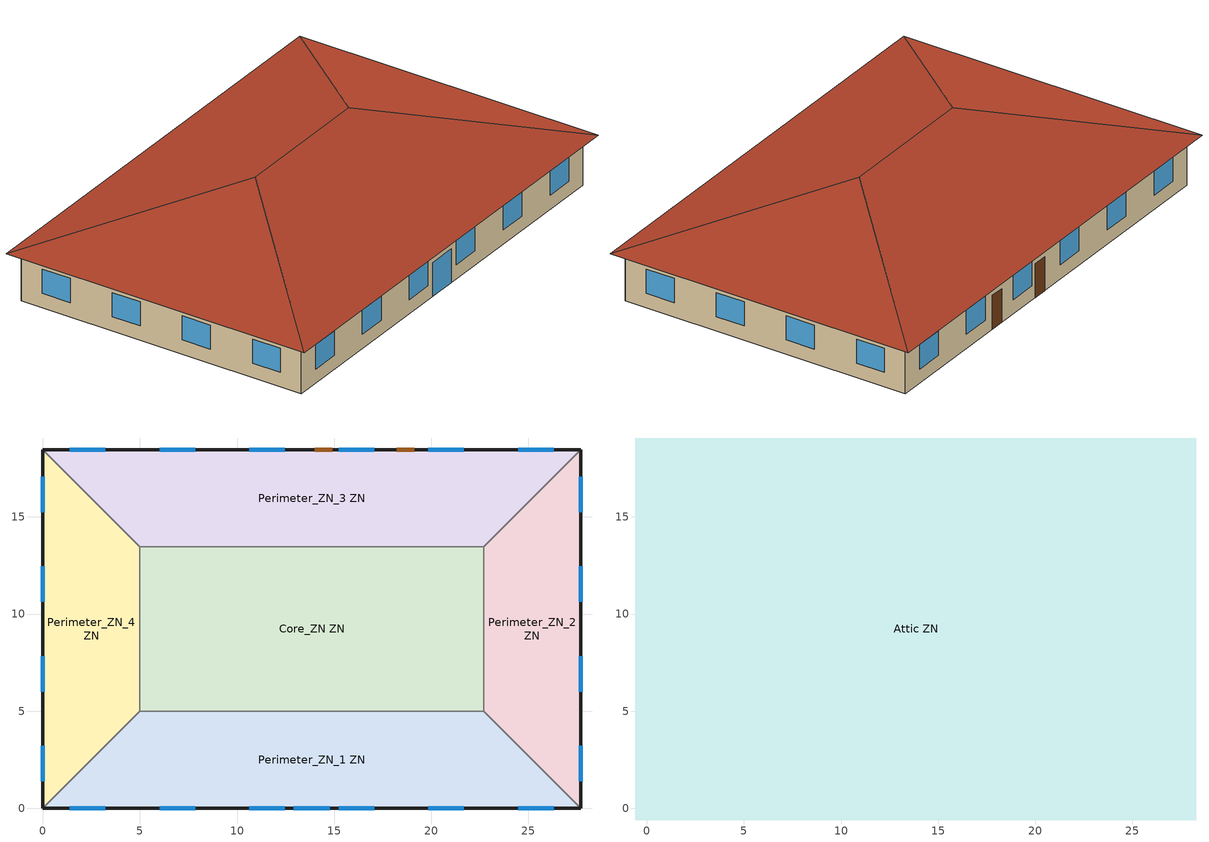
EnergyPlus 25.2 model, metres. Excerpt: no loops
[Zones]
Core_ZN ZN
 floor ground (Foundation F 1.26W/m*K Perim 0.0m Area 149.66m2): 22.69,13.46 22.69,5 5,5 5,13.46 z0
 wall to Perimeter_ZN_2 ZN (Typical Interior Wall): 22.69,5 22.69,13.46 z0:3.05
 wall to Perimeter_ZN_3 ZN (Typical Interior Wall): 22.69,13.46 5,13.46 z0:3.05
 wall to Perimeter_ZN_1 ZN (Typical Interior Wall): 5,5 22.69,5 z0:3.05
 wall to Perimeter_ZN_4 ZN (Typical Interior Wall): 5,13.46 5,5 z0:3.05
Perimeter_ZN_1 ZN
 floor ground (Foundation F 1.26W/m*K Perim 27.69m Area 113.45m2): 22.69,5 27.69,0 0,0 5,5 z0
 wall outside (Typical Insulated Wood Framed Exterior Wall R-11.24): 0,0 27.69,0 z0:3.05
 wall to Perimeter_ZN_2 ZN (Typical Interior Wall): 27.69,0 22.69,5 z0:3.05
 wall to Perimeter_ZN_4 ZN (Typical Interior Wall): 5,5 0,0 z0:3.05
 window (U 0.9 SHGC 0.25 Simple Glazing): 12.93,0 14.76,0 z0:2.13
 window (U 0.65 SHGC 0.25 Simple Glazing): 1.39,0 3.22,0 / 6.01,0 7.84,0 / 10.62,0 12.45,0 / 15.24,0 17.07,0 / 19.85,0 21.68,0 / 24.47,0 26.3,0 z0.9:2.42
Perimeter_ZN_2 ZN
 floor ground (Foundation F 1.26W/m*K Perim 18.46m Area 67.3m2): 27.69,18.46 27.69,0 22.69,5 22.69,13.46 z0
 wall outside (Typical Insulated Wood Framed Exterior Wall R-11.24): 27.69,0 27.69,18.46 z0:3.05
 wall to Perimeter_ZN_3 ZN (Typical Interior Wall): 27.69,18.46 22.69,13.46 z0:3.05
 window (U 0.65 SHGC 0.25 Simple Glazing): 27.69,1.39 27.69,3.22 / 27.69,6.01 27.69,7.84 / 27.69,10.62 27.69,12.45 / 27.69,15.24 27.69,17.07 z0.9:2.42
Perimeter_ZN_3 ZN
 floor ground (Foundation F 1.26W/m*K Perim 27.69m Area 113.45m2): 27.69,18.46 22.69,13.46 5,13.46 0,18.46 z0
 wall outside (Typical Insulated Wood Framed Exterior Wall R-11.24): 27.69,18.46 0,18.46 z0:3.05
 wall to Perimeter_ZN_4 ZN (Typical Interior Wall): 0,18.46 5,13.46 z0:3.05
 window (U 0.65 SHGC 0.25 Simple Glazing): 26.3,18.46 24.47,18.46 / 21.68,18.46 19.85,18.46 / 17.07,18.46 15.24,18.46 / 12.45,18.46 10.62,18.46 / 7.84,18.46 6.01,18.46 / 3.22,18.46 1.39,18.46 z0.9:2.42
 door (Typical Insulated Metal Door R-1.43): 14.91,18.46 14,18.46 / 19.13,18.46 18.22,18.46 z0:2.13
Perimeter_ZN_4 ZN
 floor ground (Foundation F 1.26W/m*K Perim 18.46m Area 67.3m2): 0,18.46 5,13.46 5,5 0,0 z0
 wall outside (Typical Insulated Wood Framed Exterior Wall R-11.24): 0,18.46 0,0 z0:3.05
 window (U 0.65 SHGC 0.25 Simple Glazing): 0,17.07 0,15.24 / 0,12.45 0,10.62 / 0,7.84 0,6.01 / 0,3.22 0,1.39 z0.9:2.42
Attic ZN
 floor outside (Typical Attic Soffit): 28.29,19.06 28.29,-0.6 27.69,0 27.69,18.46 z3.05; 28.29,19.06 27.69,18.46 0,18.46 -0.6,19.06 z3.05; 27.69,0 28.29,-0.6 -0.6,-0.6 0,0 z3.05; -0.6,19.06 0,18.46 0,0 -0.6,-0.6 z3.05
 floor to Core_ZN ZN (Typical Wood Joist Attic Floor R-37.04 1): 22.69,13.46 22.69,5 5,5 5,13.46 z3.05
 floor to Perimeter_ZN_2 ZN (Typical Wood Joist Attic Floor R-37.04 1): 27.69,18.46 27.69,0 22.69,5 22.69,13.46 z3.05
 floor to Perimeter_ZN_3 ZN (Typical Wood Joist Attic Floor R-37.04 1): 27.69,18.46 22.69,13.46 5,13.46 0,18.46 z3.05
 floor to Perimeter_ZN_1 ZN (Typical Wood Joist Attic Floor R-37.04 1): 22.69,5 27.69,0 0,0 5,5 z3.05
 floor to Perimeter_ZN_4 ZN (Typical Wood Joist Attic Floor R-37.04 1): 0,18.46 5,13.46 5,5 0,0 z3.05
 roof outside (Typical Uninsulated Wood Joist Attic Roof): 18.46,9.23,6.33 28.29,-0.6,3.05 28.29,19.06,3.05; 18.46,9.23,6.33 28.29,19.06,3.05 -0.6,19.06,3.05 9.23,9.23,6.33; 9.23,9.23,6.33 -0.6,-0.6,3.05 28.29,-0.6,3.05 18.46,9.23,6.33; 9.23,9.23,6.33 -0.6,19.06,3.05 -0.6,-0.6,3.05
[Building]
-SmallOffice-ASHRAE 169-2013-3B created: 2026-03-24 16:08:17 -0600: North Axis {deg}=0; Terrain=City; Loads Convergence Tolerance Value {W}=0.04; Temperature Convergence Tolerance Value {deltaC}=0.2; Solar Distribution=FullInteriorAndExterior; Maximum Number of Warmup Days=25; Minimum Number of Warmup Days=6
[Site:Location]
El Paso International Ap  Ut_TX_USA: Latitude {deg}=31.77; Longitude {deg}=-106.5; Time Zone {hr}=-7; Elevation {m}=1186
[Site:GroundTemperature:Deep]
17.4, 15, 13.6, 13.1, 14, 15.9, 18.4, 20.8, 22.4, 22.8, 21.8, 19.9
[Site:GroundTemperature:FCfactorMethod]
January Ground Temperature {C}=18.3; February Ground Temperature {C}=11.2; March Ground Temperature {C}=6.8; April Ground Temperature {C}=8.1; May Ground Temperature {C}=10.3; June Ground Temperature {C}=12.5; July Ground Temperature {C}=19.2; August Ground Temperature {C}=23.8; September Ground Temperature {C}=27.9; October Ground Temperature {C}=27.5; November Ground Temperature {C}=26.3; December Ground Temperature {C}=23.4
[Site:GroundTemperature:Shallow]
12.6, 9.3, 8.4, 9.2, 13.6, 18.5, 23.1, 26.5, 27.5, 25.9, 22.1, 17.3
[Site:WaterMainsTemperature]
Calculation Method=Correlation; Annual Average Outdoor Air Temperature {C}=17.9417; Maximum Difference In Monthly Average Outdoor Air Temperatures {deltaC}=21.1; Temperature Multiplier=1; Temperature Offset {deltaC}=0
[SizingPeriod:DesignDay] Day of Month=21; Dry-Bulb Temperature Range Modifier Type=DefaultMultipliers; Humidity Condition Type=Wetbulb; Barometric Pressure {Pa}=87865; Rain Indicator=No; Snow Indicator=No; Daylight Saving Time Indicator=No; Begin Environment Reset Mode=FullResetAtBeginEnvironment
Name | Month | Day Type | Maximum Dry-Bulb Temperature {C} | Daily Dry-Bulb Temperature Range {deltaC} | Wetbulb or DewPoint at Maximum Dry-Bulb {C} | Wind Speed {m/s} | Wind Direction {deg} | Solar Model Indicator | ASHRAE Clear Sky Optical Depth for Beam Irradiance (taub) | ASHRAE Clear Sky Optical Depth for Diffuse Irradiance (taud) | Sky Clearness
El Paso International Ap  Ut Ann Clg .4% Condns DB=>MWB | 7 | SummerDesignDay | 38.1 | 13 | 18.1 | 3.9 | 280 | ASHRAETau | 0.605 | 1.547
El Paso International Ap  Ut Ann Clg .4% Condns WB=>MDB | 7 | SummerDesignDay | 30.1 | 13 | 21.3 | 3.9 | 280 | ASHRAETau | 0.605 | 1.547
El Paso International Ap  Ut Ann Htg 99.6% Condns DB | 12 | WinterDesignDay | -5.2 | 0 | -5.2 | 2.2 | 20 | ASHRAEClearSky |  |  | 0
[Material] Thermal Absorptance=0.9; Solar Absorptance=0.7
Name | Roughness | Thickness {m} | Conductivity {W/m-K} | Density {kg/m3} | Specific Heat {J/kg-K} | Visible Absorptance
25mm Stucco | Smooth | 0.0254 | 0.72 | 1856 | 840 | 0.7
5/8 in. Gypsum Board | MediumSmooth | 0.0159 | 0.16 | 800 | 1090 | 0.7
5/8 in. Plywood | Smooth | 0.0159 | 0.12 | 544 | 1210 | 0.7
Asphalt Shingles | VeryRough | 0.0032 | 0.04 | 1120 | 1260 | 0.7
F08 Metal surface | Smooth | 0.0008 | 45.28 | 7824 | 500 | 0.7
G01 13mm gypsum board | Smooth | 0.0127 | 0.16 | 800 | 1090 | 0.5
Std Wood 6inch | MediumSmooth | 0.15 | 0.12 | 540 | 1210 | 0.7
[Material:NoMass] Roughness=Smooth; Thermal Absorptance=0.9; Solar Absorptance=0.7; Visible Absorptance=0.7
Name | Thermal Resistance {m2-K/W}
Typical Insulation R-0.58 | 0.101875
Typical Insulation R-35.4 1 | 6.23479
Typical Insulation R-9.06 | 1.59504
[WindowMaterial:SimpleGlazingSystem] Solar Heat Gain Coefficient=0.25; Visible Transmittance=0.81
Name | U-Factor {W/m2-K}
U 0.65 SHGC 0.25 Simple Glazing | 3.69087
U 0.9 SHGC 0.25 Simple Glazing | 5.11044
[Construction]
InteriorFurnishings: Std Wood 6inch
Typical Attic Soffit: 5/8 in. Plywood
Typical Insulated Metal Door R-1.43: F08 Metal surface, Typical Insulation R-0.58
Typical Insulated Wood Framed Exterior Wall R-11.24: 25mm Stucco, 5/8 in. Gypsum Board, Typical Insulation R-9.06, 5/8 in. Gypsum Board
Typical Interior Wall: G01 13mm gypsum board, G01 13mm gypsum board
Typical Uninsulated Wood Joist Attic Roof: Asphalt Shingles, 5/8 in. Plywood
Typical Wood Joist Attic Floor R-37.04 1: 5/8 in. Gypsum Board, Typical Insulation R-35.4 1
U 0.65 SHGC 0.25 Simple Glazing: U 0.65 SHGC 0.25 Simple Glazing
U 0.9 SHGC 0.25 Simple Glazing: U 0.9 SHGC 0.25 Simple Glazing
[Construction:FfactorGroundFloor] F-Factor {W/m-K}=1.26344
Name | Area {m2} | PerimeterExposed {m}
Foundation F 1.26W/m*K Perim 0.0m Area 149.66m2 | 149.6574 | 0
Foundation F 1.26W/m*K Perim 18.46m Area 67.3m2 | 67.3 | 18.46
Foundation F 1.26W/m*K Perim 27.69m Area 113.45m2 | 113.45 | 27.69
[Zone] Multiplier=1
Name | Part of Total Floor Area
Attic ZN | No
Core_ZN ZN; Perimeter_ZN_1 ZN; Perimeter_ZN_2 ZN; Perimeter_ZN_3 ZN; Perimeter_ZN_4 ZN | Yes
[Space]
Name | Zone | Space Type
Attic | Attic ZN | Office Attic
Core_ZN | Core_ZN ZN | Office WholeBuilding - Sm Office
Perimeter_ZN_1 | Perimeter_ZN_1 ZN | Office WholeBuilding - Sm Office
Perimeter_ZN_2 | Perimeter_ZN_2 ZN | Office WholeBuilding - Sm Office
Perimeter_ZN_3 | Perimeter_ZN_3 ZN | Office WholeBuilding - Sm Office
Perimeter_ZN_4 | Perimeter_ZN_4 ZN | Office WholeBuilding - Sm Office
[SpaceList]
Office Attic: Attic
Office WholeBuilding - Sm Office: Perimeter_ZN_1, Perimeter_ZN_2, Perimeter_ZN_3, Perimeter_ZN_4, Core_ZN
[InternalMass] Construction=InteriorFurnishings
Name | Zone or ZoneList | Space or SpaceList | Surface Area {m2}
Attic Mass | Attic ZN | Attic | 1135.95
Core_ZN Mass | Core_ZN ZN | Core_ZN | 299.3148
Perimeter_ZN_1 Mass | Perimeter_ZN_1 ZN | Perimeter_ZN_1 | 226.9
Perimeter_ZN_2 Mass | Perimeter_ZN_2 ZN | Perimeter_ZN_2 | 134.6
Perimeter_ZN_3 Mass | Perimeter_ZN_3 ZN | Perimeter_ZN_3 | 226.9
Perimeter_ZN_4 Mass | Perimeter_ZN_4 ZN | Perimeter_ZN_4 | 134.6
[ZoneInfiltration:DesignFlowRate] Velocity Term Coefficient=0; Density Basis=Outdoor
Name | Zone or ZoneList or Space or SpaceList | Schedule | Design Flow Rate Calculation Method | Flow Rate per Exterior Surface Area {m3/s-m2} | Constant Term Coefficient | Temperature Term Coefficient | Velocity Squared Term Coefficient | Design Flow Rate {m3/s}
Attic HVAC Off Infiltration | Attic | Infiltration HVAC Off Schedule | Flow/ExteriorArea | 0.000570329 | 0 | 0.0179 | 0.1473
Attic HVAC On Infiltration | Attic | Infiltration HVAC On Schedule | Flow/ExteriorArea | 0.000570329 | 0.0209 | 0.0064 | 0.1297
attic Infiltration | Attic | Always On | Flow/Zone |  | 1 | 0 | 0 | 0.2001
entry door Infiltration | Perimeter_ZN_1 | OfficeSmall INFIL_Door_Opening_SCH_2013 | Flow/Zone |  | 1 | 0 | 0 | 0.0764554
Perimeter_ZN_1 HVAC Off Infiltration | Perimeter_ZN_1 | Infiltration HVAC Off Schedule | Flow/ExteriorArea | 0.000570329 | 0 | 0.0179 | 0.1473
Perimeter_ZN_1 HVAC On Infiltration | Perimeter_ZN_1 | Infiltration HVAC On Schedule | Flow/ExteriorArea | 0.000570329 | 0.0209 | 0.0064 | 0.1297
Perimeter_ZN_2 HVAC Off Infiltration | Perimeter_ZN_2 | Infiltration HVAC Off Schedule | Flow/ExteriorArea | 0.000570329 | 0 | 0.0179 | 0.1473
Perimeter_ZN_2 HVAC On Infiltration | Perimeter_ZN_2 | Infiltration HVAC On Schedule | Flow/ExteriorArea | 0.000570329 | 0.0209 | 0.0064 | 0.1297
Perimeter_ZN_3 HVAC Off Infiltration | Perimeter_ZN_3 | Infiltration HVAC Off Schedule | Flow/ExteriorArea | 0.000570329 | 0 | 0.0179 | 0.1473
Perimeter_ZN_3 HVAC On Infiltration | Perimeter_ZN_3 | Infiltration HVAC On Schedule | Flow/ExteriorArea | 0.000570329 | 0.0209 | 0.0064 | 0.1297
Perimeter_ZN_4 HVAC Off Infiltration | Perimeter_ZN_4 | Infiltration HVAC Off Schedule | Flow/ExteriorArea | 0.000570329 | 0 | 0.0179 | 0.1473
Perimeter_ZN_4 HVAC On Infiltration | Perimeter_ZN_4 | Infiltration HVAC On Schedule | Flow/ExteriorArea | 0.000570329 | 0.0209 | 0.0064 | 0.1297
[Lights]
Office WholeBuilding - Sm Office Lights: Zone or ZoneList or Space or SpaceList=Office WholeBuilding - Sm Office; Schedule=OfficeSmall BLDG_LIGHT_SCH_2010; Design Level Calculation Method=Watts/Area; Watts per Floor Area {W/m2}=9.68752; Return Air Fraction=0; Fraction Radiant=0.7; Fraction Visible=0.2; Fraction Replaceable=1
[People]
Office WholeBuilding - Sm Office People: Zone or ZoneList or Space or SpaceList=Office WholeBuilding - Sm Office; Number of People Schedule=OfficeSmall BLDG_OCC_SCH; Number of People Calculation Method=People/Area; People per Floor Area {person/m2}=0.0602779; Fraction Radiant=0.3; Activity Level Schedule=OfficeSmall ACTIVITY_SCH; Work Efficiency Schedule=Work Efficiency Schedule; Clothing Insulation Calculation Method=ClothingInsulationSchedule; Clothing Insulation Schedule=Clothing Schedule; Air Velocity Schedule=Air Velocity Schedule; Thermal Comfort Model 1 Type=AdaptiveASH55
[ElectricEquipment]
Office WholeBuilding - Sm Office Elec Equip: Zone or ZoneList or Space or SpaceList=Office WholeBuilding - Sm Office; Schedule=OfficeSmall BLDG_EQUIP_SCH_2010; Design Level Calculation Method=Watts/Area; Watts per Floor Area {W/m2}=6.78126; Fraction Latent=0; Fraction Radiant=0.5; Fraction Lost=0
[AvailabilityManager:NightCycle] Applicability Schedule=Always On Discrete; Fan Schedule=OfficeSmall HVACOperationSchd; Control Type=CycleOnAny; Thermostat Tolerance {deltaC}=1; Cycling Run Time Control Type=FixedRunTime; Cycling Run Time {s}=1800
Availability Manager Night Cycle 5; Availability Manager Night Cycle 1; Availability Manager Night Cycle 2; Availability Manager Night Cycle 3; Availability Manager Night Cycle 4
[Exterior:Lights] Control Option=AstronomicalClock
Name | Schedule | Design Level {W}
NonDimming Exterior Lights Def | OfficeSmall Exterior_lighting_schedule_a | 50.7
Occ Sensing Exterior Lights Def | OfficeSmall Exterior_lighting_schedule_b | 861.3
[Schedule:Day:Interval]
OfficeSmall BLDG_LIGHT_SCH_2010 Wknd Day: No, 24:00, 0.18
OfficeSmall BLDG_LIGHT_SCH_2010 Default|Wkdy Day; OfficeSmall BLDG_LIGHT_SCH_2010 Default: No, 05:00, 0.18, 06:00, 0.23, 07:00, 0.187059, 08:00, 0.341586, 12:00, 0.73197, 16:00, 0.65064, 17:00, 0.73197, 18:00, 0.496113, 20:00, 0.341586, 22:00, 0.260256, 23:00, 0.187059, 24:00, 0.18
OfficeSmall BLDG_LIGHT_SCH_2010 Summer Design Day; OfficeSmall BLDG_OCC_SCH Summer Design Day; Clothing Schedule Default Winter Clothes; OfficeSmall BLDG_EQUIP_SCH_2010 Summer Design Day; Always On Default: No, 24:00, 1
OfficeSmall BLDG_LIGHT_SCH_2010 Winter Design Day; OfficeSmall BLDG_OCC_SCH Default; OfficeSmall BLDG_OCC_SCH Winter Design Day; Work Efficiency Schedule Default; OfficeSmall BLDG_EQUIP_SCH_2010 Winter Design Day; OfficeSmall HVACOperationSchd Default; OfficeSmall HVACOperationSchd Winter Design Day; OfficeSmall INFIL_Door_Opening_SCH_2013 Default; OfficeSmall INFIL_Door_Opening_SCH_2013 Summer Design Day; OfficeSmall INFIL_Door_Opening_SCH_2013 Winter Design Day: No, 24:00, 0
OfficeSmall BLDG_OCC_SCH Wkdy Day: No, 06:00, 0, 07:00, 0.11, 08:00, 0.21, 12:00, 1, 13:00, 0.53, 17:00, 1, 18:00, 0.32, 22:00, 0.11, 23:00, 0.05, 24:00, 0
OfficeSmall ACTIVITY_SCH Default; OfficeSmall ACTIVITY_SCH Summer Design Day; OfficeSmall ACTIVITY_SCH Winter Design Day: No, 24:00, 120
Air Velocity Schedule Default: No, 24:00, 0.2
OfficeSmall BLDG_EQUIP_SCH_2010 Wknd Day: No, 24:00, 0.1703
OfficeSmall BLDG_EQUIP_SCH_2010 Default|Wkdy Day; OfficeSmall BLDG_EQUIP_SCH_2010 Default: No, 06:00, 0.42575, 08:00, 0.484677, 12:00, 0.969355, 13:00, 0.911194, 17:00, 0.969355, 18:00, 0.484677, 23:00, 0.193871, 24:00, 0.1703
OfficeSmall Exterior_lighting_schedule_a Default; OfficeSmall Exterior_lighting_schedule_a Summer Design Day; OfficeSmall Exterior_lighting_schedule_a Winter Design Day: No, 06:00, 0, 24:00, 1
OfficeSmall Exterior_lighting_schedule_b Default; OfficeSmall Exterior_lighting_schedule_b Summer Design Day; OfficeSmall Exterior_lighting_schedule_b Winter Design Day: No, 06:00, 0.7, 24:00, 1
OfficeSmall HVACOperationSchd SmrDsn|Wkdy Day; OfficeSmall HVACOperationSchd Summer Design Day: No, 06:00, 0, 19:00, 1, 24:00, 0
OfficeSmall INFIL_Door_Opening_SCH_2013 Wkdy Day: No, 06:00, 0, 07:00, 0.131, 08:00, 1, 12:00, 0.131, 13:00, 1, 17:00, 0.131, 18:00, 1, 19:00, 0.131, 24:00, 0
[Schedule:Week:Daily]
OfficeSmall BLDG_LIGHT_SCH_2010 Week Rule - Jan1-Dec31: OfficeSmall BLDG_LIGHT_SCH_2010 Wknd Day, OfficeSmall BLDG_LIGHT_SCH_2010 Default|Wkdy Day, OfficeSmall BLDG_LIGHT_SCH_2010 Default|Wkdy Day, OfficeSmall BLDG_LIGHT_SCH_2010 Default|Wkdy Day, OfficeSmall BLDG_LIGHT_SCH_2010 Default|Wkdy Day, OfficeSmall BLDG_LIGHT_SCH_2010 Default|Wkdy Day, OfficeSmall BLDG_LIGHT_SCH_2010 Wknd Day, OfficeSmall BLDG_LIGHT_SCH_2010 Default, OfficeSmall BLDG_LIGHT_SCH_2010 Summer Design Day, OfficeSmall BLDG_LIGHT_SCH_2010 Winter Design Day, OfficeSmall BLDG_LIGHT_SCH_2010 Default, OfficeSmall BLDG_LIGHT_SCH_2010 Default
OfficeSmall BLDG_OCC_SCH Week Rule - Jan1-Dec31: OfficeSmall BLDG_OCC_SCH Default, OfficeSmall BLDG_OCC_SCH Wkdy Day, OfficeSmall BLDG_OCC_SCH Wkdy Day, OfficeSmall BLDG_OCC_SCH Wkdy Day, OfficeSmall BLDG_OCC_SCH Wkdy Day, OfficeSmall BLDG_OCC_SCH Wkdy Day, OfficeSmall BLDG_OCC_SCH Default, OfficeSmall BLDG_OCC_SCH Default, OfficeSmall BLDG_OCC_SCH Summer Design Day, OfficeSmall BLDG_OCC_SCH Winter Design Day, OfficeSmall BLDG_OCC_SCH Default, OfficeSmall BLDG_OCC_SCH Default
OfficeSmall ACTIVITY_SCH Week Rule - Jan1-Dec31: OfficeSmall ACTIVITY_SCH Default, OfficeSmall ACTIVITY_SCH Default, OfficeSmall ACTIVITY_SCH Default, OfficeSmall ACTIVITY_SCH Default, OfficeSmall ACTIVITY_SCH Default, OfficeSmall ACTIVITY_SCH Default, OfficeSmall ACTIVITY_SCH Default, OfficeSmall ACTIVITY_SCH Default, OfficeSmall ACTIVITY_SCH Summer Design Day, OfficeSmall ACTIVITY_SCH Winter Design Day, OfficeSmall ACTIVITY_SCH Default, OfficeSmall ACTIVITY_SCH Default
Work Efficiency Schedule Week Rule - Jan1-Dec31: Work Efficiency Schedule Default, Work Efficiency Schedule Default, Work Efficiency Schedule Default, Work Efficiency Schedule Default, Work Efficiency Schedule Default, Work Efficiency Schedule Default, Work Efficiency Schedule Default, Work Efficiency Schedule Default, Work Efficiency Schedule Default, Work Efficiency Schedule Default, Work Efficiency Schedule Default, Work Efficiency Schedule Default
Clothing Schedule Week Rule - Jan1-Dec31: Clothing Schedule Default Winter Clothes, Clothing Schedule Default Winter Clothes, Clothing Schedule Default Winter Clothes, Clothing Schedule Default Winter Clothes, Clothing Schedule Default Winter Clothes, Clothing Schedule Default Winter Clothes, Clothing Schedule Default Winter Clothes, Clothing Schedule Default Winter Clothes, Clothing Schedule Default Winter Clothes, Clothing Schedule Default Winter Clothes, Clothing Schedule Default Winter Clothes, Clothing Schedule Default Winter Clothes
Air Velocity Schedule Week Rule - Jan1-Dec31: Air Velocity Schedule Default, Air Velocity Schedule Default, Air Velocity Schedule Default, Air Velocity Schedule Default, Air Velocity Schedule Default, Air Velocity Schedule Default, Air Velocity Schedule Default, Air Velocity Schedule Default, Air Velocity Schedule Default, Air Velocity Schedule Default, Air Velocity Schedule Default, Air Velocity Schedule Default
OfficeSmall BLDG_EQUIP_SCH_2010 Week Rule - Jan1-Dec31: OfficeSmall BLDG_EQUIP_SCH_2010 Wknd Day, OfficeSmall BLDG_EQUIP_SCH_2010 Default|Wkdy Day, OfficeSmall BLDG_EQUIP_SCH_2010 Default|Wkdy Day, OfficeSmall BLDG_EQUIP_SCH_2010 Default|Wkdy Day, OfficeSmall BLDG_EQUIP_SCH_2010 Default|Wkdy Day, OfficeSmall BLDG_EQUIP_SCH_2010 Default|Wkdy Day, OfficeSmall BLDG_EQUIP_SCH_2010 Wknd Day, OfficeSmall BLDG_EQUIP_SCH_2010 Default, OfficeSmall BLDG_EQUIP_SCH_2010 Summer Design Day, OfficeSmall BLDG_EQUIP_SCH_2010 Winter Design Day, OfficeSmall BLDG_EQUIP_SCH_2010 Default, OfficeSmall BLDG_EQUIP_SCH_2010 Default
Always On Week Rule - Jan1-Dec31: Always On Default, Always On Default, Always On Default, Always On Default, Always On Default, Always On Default, Always On Default, Always On Default, Always On Default, Always On Default, Always On Default, Always On Default
OfficeSmall Exterior_lighting_schedule_a Week Rule - Jan1-Dec31: OfficeSmall Exterior_lighting_schedule_a Default, OfficeSmall Exterior_lighting_schedule_a Default, OfficeSmall Exterior_lighting_schedule_a Default, OfficeSmall Exterior_lighting_schedule_a Default, OfficeSmall Exterior_lighting_schedule_a Default, OfficeSmall Exterior_lighting_schedule_a Default, OfficeSmall Exterior_lighting_schedule_a Default, OfficeSmall Exterior_lighting_schedule_a Default, OfficeSmall Exterior_lighting_schedule_a Summer Design Day, OfficeSmall Exterior_lighting_schedule_a Winter Design Day, OfficeSmall Exterior_lighting_schedule_a Default, OfficeSmall Exterior_lighting_schedule_a Default
OfficeSmall Exterior_lighting_schedule_b Week Rule - Jan1-Dec31: OfficeSmall Exterior_lighting_schedule_b Default, OfficeSmall Exterior_lighting_schedule_b Default, OfficeSmall Exterior_lighting_schedule_b Default, OfficeSmall Exterior_lighting_schedule_b Default, OfficeSmall Exterior_lighting_schedule_b Default, OfficeSmall Exterior_lighting_schedule_b Default, OfficeSmall Exterior_lighting_schedule_b Default, OfficeSmall Exterior_lighting_schedule_b Default, OfficeSmall Exterior_lighting_schedule_b Summer Design Day, OfficeSmall Exterior_lighting_schedule_b Winter Design Day, OfficeSmall Exterior_lighting_schedule_b Default, OfficeSmall Exterior_lighting_schedule_b Default
OfficeSmall HVACOperationSchd Week Rule - Jan1-Dec31: OfficeSmall HVACOperationSchd Default, OfficeSmall HVACOperationSchd SmrDsn|Wkdy Day, OfficeSmall HVACOperationSchd SmrDsn|Wkdy Day, OfficeSmall HVACOperationSchd SmrDsn|Wkdy Day, OfficeSmall HVACOperationSchd SmrDsn|Wkdy Day, OfficeSmall HVACOperationSchd SmrDsn|Wkdy Day, OfficeSmall HVACOperationSchd Default, OfficeSmall HVACOperationSchd Default, OfficeSmall HVACOperationSchd Summer Design Day, OfficeSmall HVACOperationSchd Winter Design Day, OfficeSmall HVACOperationSchd Default, OfficeSmall HVACOperationSchd Default
OfficeSmall INFIL_Door_Opening_SCH_2013 Week Rule - Jan1-Dec31: OfficeSmall INFIL_Door_Opening_SCH_2013 Default, OfficeSmall INFIL_Door_Opening_SCH_2013 Wkdy Day, OfficeSmall INFIL_Door_Opening_SCH_2013 Wkdy Day, OfficeSmall INFIL_Door_Opening_SCH_2013 Wkdy Day, OfficeSmall INFIL_Door_Opening_SCH_2013 Wkdy Day, OfficeSmall INFIL_Door_Opening_SCH_2013 Wkdy Day, OfficeSmall INFIL_Door_Opening_SCH_2013 Default, OfficeSmall INFIL_Door_Opening_SCH_2013 Default, OfficeSmall INFIL_Door_Opening_SCH_2013 Summer Design Day, OfficeSmall INFIL_Door_Opening_SCH_2013 Winter Design Day, OfficeSmall INFIL_Door_Opening_SCH_2013 Default, OfficeSmall INFIL_Door_Opening_SCH_2013 Default
[Schedule:Year]
OfficeSmall BLDG_LIGHT_SCH_2010: OfficeSmall BLDG_LIGHT_SCH_2010 Week Rule - Jan1-Dec31, 1, 1, 12, 31
OfficeSmall BLDG_OCC_SCH: OfficeSmall BLDG_OCC_SCH Week Rule - Jan1-Dec31, 1, 1, 12, 31
OfficeSmall ACTIVITY_SCH: OfficeSmall ACTIVITY_SCH Week Rule - Jan1-Dec31, 1, 1, 12, 31
Work Efficiency Schedule: Work Efficiency Schedule Week Rule - Jan1-Dec31, 1, 1, 12, 31
Clothing Schedule: Clothing Schedule Week Rule - Jan1-Dec31, 1, 1, 12, 31
Air Velocity Schedule: Air Velocity Schedule Week Rule - Jan1-Dec31, 1, 1, 12, 31
OfficeSmall BLDG_EQUIP_SCH_2010: OfficeSmall BLDG_EQUIP_SCH_2010 Week Rule - Jan1-Dec31, 1, 1, 12, 31
Always On: Always On Week Rule - Jan1-Dec31, 1, 1, 12, 31
OfficeSmall Exterior_lighting_schedule_a: OfficeSmall Exterior_lighting_schedule_a Week Rule - Jan1-Dec31, 1, 1, 12, 31
OfficeSmall Exterior_lighting_schedule_b: OfficeSmall Exterior_lighting_schedule_b Week Rule - Jan1-Dec31, 1, 1, 12, 31
OfficeSmall HVACOperationSchd: OfficeSmall HVACOperationSchd Week Rule - Jan1-Dec31, 1, 1, 12, 31
OfficeSmall INFIL_Door_Opening_SCH_2013: OfficeSmall INFIL_Door_Opening_SCH_2013 Week Rule - Jan1-Dec31, 1, 1, 12, 31
[Schedule:Constant]
Name | Hourly Value
Always On Discrete; Infiltration HVAC Off Schedule | 1
Infiltration HVAC On Schedule | 0
